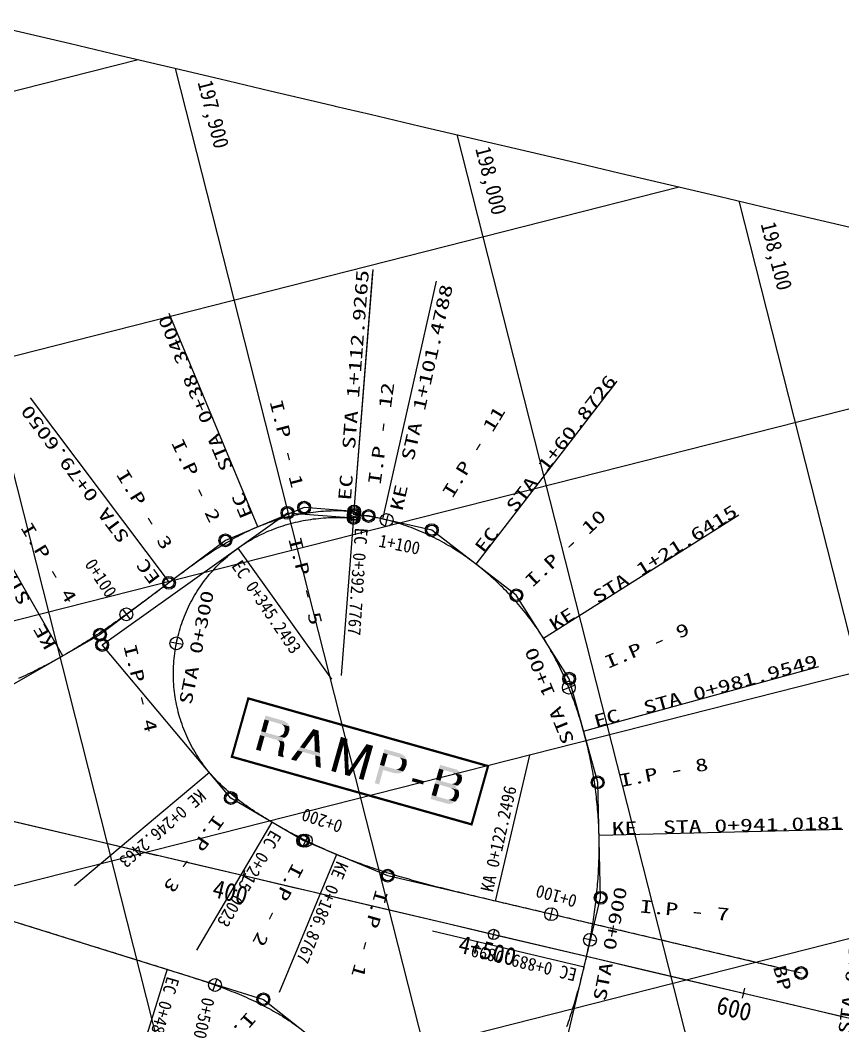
# Model space of a CAD drawing. Header units: feet. Extents: x 227184 to 231389, y 193870 to 196840.
# Drawn here: x 228374.5 to 228695, y 195589.9 to 195981.7 of the extents above; entities that cross this region are included whole.
import ezdxf
from ezdxf.enums import TextEntityAlignment as Align

# ---------------------------------------------------------------- set-up
doc = ezdxf.new("R2010")
doc.units = ezdxf.units.FT
doc.header["$LTSCALE"] = 10
doc.header["$MEASUREMENT"] = 0
for name, color, linetype in [('CA-ALGN-CNTL', 2, 'CONTINUOUS'), ('CA-ALGN-STSM', 2, 'CONTINUOUS'), ('CA-ALGN-SUBL', 1, 'CONTINUOUS'), ('CA-ALGN-SUBT', 2, 'CONTINUOUS'), ('CA-ALGN-TEXT', 3, 'CONTINUOUS'), ('CV-GRID-LINE', 1, 'CONTINUOUS'), ('CV-GRID-TEXT', 4, 'CONTINUOUS'), ('CZ-LIN1', 7, 'CONTINUOUS'), ('CZ-TEX1', 6, 'CONTINUOUS')]:
    doc.layers.add(name, color=color, linetype=linetype)
doc.styles.add('GHS', font='DotumChe.ttf')
doc.styles.add('HS', font='DotumChe.ttf')
doc.styles.add('RP2', font='DotumChe.ttf')

msp = doc.modelspace()

# ---------------------------------------------------------------- linework, layer by layer
at = {"layer": 'CA-ALGN-CNTL'}
for points in [[(228504.61, 195790.22), (228503.61, 195790.29), (228502.62, 195790.35), (228501.62, 195790.4), (228500.62, 195790.44), (228499.62, 195790.46), (228498.62, 195790.47), (228497.62, 195790.47), (228496.62, 195790.45), (228495.62, 195790.43), (228494.62, 195790.39), (228493.62, 195790.34), (228492.62, 195790.27), (228491.63, 195790.2), (228490.63, 195790.11), (228489.63, 195790.01), (228488.64, 195789.9), (228487.65, 195789.77), (228486.66, 195789.64), (228485.67, 195789.49), (228484.68, 195789.33), (228483.7, 195789.15), (228482.72, 195788.97), (228481.73, 195788.77), (228480.76, 195788.56), (228479.78, 195788.34), (228478.81, 195788.11), (228477.84, 195787.86), (228476.87, 195787.6), (228475.91, 195787.33), (228474.95, 195787.05), (228473.99, 195786.76), (228473.04, 195786.46), (228472.09, 195786.14), (228471.15, 195785.81), (228470.21, 195785.47), (228469.27, 195785.12), (228468.34, 195784.76), (228467.41, 195784.38), (228467.1, 195784.25), (228466.49, 195784), (228465.57, 195783.6), (228464.66, 195783.19), (228463.75, 195782.78), (228462.85, 195782.35), (228461.95, 195781.91), (228461.05, 195781.46), (228460.16, 195781.01), (228459.28, 195780.54), (228458.4, 195780.07), (228457.52, 195779.59), (228456.65, 195779.1), (228455.78, 195778.6), (228454.92, 195778.09), (228454.06, 195777.58), (228453.21, 195777.06), (228452.36, 195776.54), (228451.51, 195776), (228450.66, 195775.47), (228449.83, 195774.92), (228448.99, 195774.38), (228448.16, 195773.82), (228447.33, 195773.26), (228446.5, 195772.7), (228445.68, 195772.13), (228444.86, 195771.56), (228444.04, 195770.99), (228443.22, 195770.41), (228442.41, 195769.83), (228441.6, 195769.24), (228440.79, 195768.66), (228439.98, 195768.07), (228439.17, 195767.47), (228438.37, 195766.88), (228437.57, 195766.28), (228436.76, 195765.69), (228435.96, 195765.09), (228435.16, 195764.49), (228434.36, 195763.89), (228433.56, 195763.29), (228432.76, 195762.69), (228432.63, 195762.59), (228432.28, 195762.32), (228431.97, 195762.09), (228431.17, 195761.48), (228430.37, 195760.88), (228429.57, 195760.28), (228428.77, 195759.68), (228427.97, 195759.08), (228427.17, 195758.48), (228426.37, 195757.88), (228425.57, 195757.28), (228424.77, 195756.69), (228423.96, 195756.09), (228423.16, 195755.49), (228422.36, 195754.9), (228421.55, 195754.3), (228420.75, 195753.71), (228419.94, 195753.12), (228419.14, 195752.53), (228418.33, 195751.94), (228417.52, 195751.35), (228416.71, 195750.76), (228415.9, 195750.18), (228415.09, 195749.59), (228414.27, 195749.01), (228413.46, 195748.43), (228412.64, 195747.85), (228411.83, 195747.28), (228411.01, 195746.7), (228410.19, 195746.13), (228409.36, 195745.56), (228408.54, 195744.99), (228407.72, 195744.43), (228406.89, 195743.87), (228406.06, 195743.31), (228405.23, 195742.75), (228404.4, 195742.2), (228403.56, 195741.64), (228402.73, 195741.1), (228401.89, 195740.55), (228401.05, 195740.01), (228400.21, 195739.47), (228399.36, 195738.93), (228398.51, 195738.4), (228397.67, 195737.87), (228396.82, 195737.35), (228395.96, 195736.83), (228395.11, 195736.31), (228394.25, 195735.79), (228393.39, 195735.28), (228392.53, 195734.78), (228391.66, 195734.28), (228391.14, 195733.98), (228390.79, 195733.78), (228389.92, 195733.29), (228389.05, 195732.8), (228388.18, 195732.31), (228387.3, 195731.83), (228386.42, 195731.36), (228385.54, 195730.89), (228384.65, 195730.42), (228383.76, 195729.96), (228382.88, 195729.5), (228381.98, 195729.05), (228381.09, 195728.6), (228380.19, 195728.15), (228379.3, 195727.71), (228378.4, 195727.28), (228377.49, 195726.85), (228376.59, 195726.42), (228375.68, 195726), (228374.77, 195725.58), (228373.86, 195725.17)], [(228587.51, 195589.57), (228587.83, 195590.52), (228588.15, 195591.47), (228588.46, 195592.41), (228588.77, 195593.37), (228589.08, 195594.32), (228589.38, 195595.27), (228589.68, 195596.22), (228589.98, 195597.18), (228590.27, 195598.14), (228590.56, 195599.09), (228590.84, 195600.05), (228591.12, 195601.01), (228591.39, 195601.97), (228591.67, 195602.94), (228591.94, 195603.9), (228592.2, 195604.86), (228592.46, 195605.83), (228592.72, 195606.8), (228592.97, 195607.76), (228593.22, 195608.73), (228593.46, 195609.7), (228593.7, 195610.67), (228593.94, 195611.64), (228594.18, 195612.62), (228594.2, 195612.7), (228594.4, 195613.59), (228594.63, 195614.56), (228594.85, 195615.54), (228595.07, 195616.52), (228595.28, 195617.49), (228595.49, 195618.47), (228595.7, 195619.45), (228595.9, 195620.43), (228596.1, 195621.41), (228596.29, 195622.39), (228596.48, 195623.37), (228596.66, 195624.35), (228596.84, 195625.34), (228597.02, 195626.32), (228597.19, 195627.31), (228597.35, 195628.29), (228597.51, 195629.28), (228597.67, 195630.27), (228597.82, 195631.26), (228597.97, 195632.25), (228598.12, 195633.24), (228598.25, 195634.23), (228598.39, 195635.22), (228598.52, 195636.21), (228598.64, 195637.2), (228598.76, 195638.19), (228598.87, 195639.19), (228598.98, 195640.18), (228599.09, 195641.18), (228599.19, 195642.17), (228599.28, 195643.17), (228599.37, 195644.16), (228599.45, 195645.16), (228599.53, 195646.16), (228599.6, 195647.15), (228599.67, 195648.15), (228599.73, 195649.15), (228599.79, 195650.15), (228599.84, 195651.15), (228599.89, 195652.15), (228599.93, 195653.14), (228599.97, 195654.14), (228600, 195655.14), (228600.02, 195656.14), (228600.04, 195657.14), (228600.05, 195658.14), (228600.06, 195659.14), (228600.06, 195660.14), (228600.06, 195661.14), (228600.04, 195662.14), (228600.03, 195663.14), (228600.01, 195664.14), (228600.01, 195664.16), (228599.98, 195665.14), (228599.94, 195666.14), (228599.9, 195667.14), (228599.86, 195668.14), (228599.81, 195669.14), (228599.75, 195670.14), (228599.68, 195671.13), (228599.62, 195672.13), (228599.54, 195673.13), (228599.46, 195674.13), (228599.37, 195675.12), (228599.28, 195676.12), (228599.18, 195677.11), (228599.07, 195678.11), (228598.96, 195679.1), (228598.84, 195680.09), (228598.72, 195681.09), (228598.59, 195682.08), (228598.46, 195683.07), (228598.32, 195684.06), (228598.17, 195685.05), (228598.02, 195686.04), (228597.86, 195687.02), (228597.69, 195688.01), (228597.52, 195689), (228597.35, 195689.98), (228597.17, 195690.96), (228596.98, 195691.95), (228596.79, 195692.93), (228596.59, 195693.91), (228596.38, 195694.89), (228596.17, 195695.86), (228595.95, 195696.84), (228595.73, 195697.81), (228595.5, 195698.79), (228595.27, 195699.76), (228595.03, 195700.73), (228594.78, 195701.7), (228594.53, 195702.67), (228594.27, 195703.63), (228594.02, 195704.56), (228594.01, 195704.6), (228593.74, 195705.56), (228593.47, 195706.52), (228593.19, 195707.48), (228592.9, 195708.44), (228592.61, 195709.4), (228592.31, 195710.35), (228592, 195711.3), (228591.69, 195712.26), (228591.38, 195713.2), (228591.05, 195714.15), (228590.72, 195715.09), (228590.39, 195716.04), (228590.05, 195716.98), (228589.7, 195717.91), (228589.34, 195718.85), (228588.98, 195719.78), (228588.61, 195720.71), (228588.24, 195721.64), (228587.85, 195722.56), (228587.46, 195723.48), (228587.07, 195724.4), (228586.67, 195725.31), (228586.26, 195726.23), (228585.84, 195727.14), (228585.42, 195728.04), (228584.98, 195728.94), (228584.55, 195729.84), (228584.1, 195730.74), (228583.65, 195731.63), (228583.19, 195732.52), (228582.72, 195733.4), (228582.25, 195734.28), (228581.77, 195735.16), (228581.28, 195736.03), (228580.78, 195736.9), (228580.28, 195737.76), (228579.77, 195738.62), (228579.25, 195739.48), (228578.72, 195740.33), (228578.38, 195740.87), (228578.19, 195741.17), (228577.65, 195742.02), (228577.1, 195742.85), (228576.54, 195743.68), (228575.98, 195744.51), (228575.41, 195745.33), (228574.83, 195746.15), (228574.24, 195746.96), (228573.65, 195747.76), (228573.05, 195748.56), (228572.45, 195749.36), (228571.83, 195750.15), (228571.21, 195750.93), (228570.58, 195751.71), (228569.95, 195752.48), (228569.31, 195753.25), (228568.66, 195754.01), (228568, 195754.76), (228567.34, 195755.51), (228566.67, 195756.26), (228566, 195756.99), (228565.31, 195757.73), (228564.63, 195758.45), (228563.93, 195759.17), (228563.23, 195759.88), (228562.52, 195760.59), (228561.81, 195761.29), (228561.09, 195761.98), (228560.36, 195762.67), (228559.63, 195763.35), (228558.89, 195764.03), (228558.15, 195764.69), (228557.4, 195765.36), (228556.64, 195766.01), (228555.88, 195766.66), (228555.11, 195767.3), (228554.34, 195767.93), (228553.56, 195768.56), (228552.77, 195769.18), (228552.08, 195769.71), (228551.98, 195769.79), (228551.19, 195770.4), (228550.38, 195771), (228549.58, 195771.59), (228548.77, 195772.17), (228547.95, 195772.75), (228547.13, 195773.31), (228546.3, 195773.88), (228545.47, 195774.43), (228544.63, 195774.97), (228543.78, 195775.51), (228542.93, 195776.04), (228542.08, 195776.56), (228541.22, 195777.07), (228540.36, 195777.57), (228539.49, 195778.06), (228538.61, 195778.55), (228537.73, 195779.03), (228536.85, 195779.49), (228535.96, 195779.95), (228535.06, 195780.4), (228534.16, 195780.83), (228533.26, 195781.26), (228532.35, 195781.68), (228531.44, 195782.09), (228530.52, 195782.49), (228529.6, 195782.88), (228528.67, 195783.25), (228527.74, 195783.62), (228526.81, 195783.98), (228525.87, 195784.32), (228524.93, 195784.66), (228523.98, 195784.98), (228523.03, 195785.3), (228522.08, 195785.6), (228521.12, 195785.89), (228520.16, 195786.17), (228519.2, 195786.43), (228518.23, 195786.69), (228517.26, 195786.93), (228516.29, 195787.16), (228515.82, 195787.27), (228515.31, 195787.38), (228514.34, 195787.59), (228513.36, 195787.78), (228512.37, 195787.97), (228511.39, 195788.14), (228510.4, 195788.3), (228509.41, 195788.44), (228508.42, 195788.57), (228507.43, 195788.69), (228506.43, 195788.8), (228505.44, 195788.9), (228504.51, 195788.98), (228504.51, 195788.98)], [(228678.68, 195610.45), (228677.7, 195610.68), (228676.73, 195610.91), (228675.76, 195611.14), (228674.78, 195611.37), (228673.81, 195611.6), (228672.84, 195611.83), (228671.86, 195612.06), (228670.89, 195612.29), (228669.92, 195612.52), (228668.94, 195612.75), (228667.97, 195612.98), (228667, 195613.2), (228666.02, 195613.43), (228665.05, 195613.66), (228664.08, 195613.89), (228663.1, 195614.12), (228662.13, 195614.35), (228661.16, 195614.58), (228660.18, 195614.81), (228659.21, 195615.04), (228658.24, 195615.27), (228657.26, 195615.5), (228656.29, 195615.73), (228655.32, 195615.95), (228654.34, 195616.18), (228653.37, 195616.41), (228652.4, 195616.64), (228651.42, 195616.87), (228650.45, 195617.1), (228649.48, 195617.33), (228648.5, 195617.56), (228647.53, 195617.79), (228646.56, 195618.02), (228645.58, 195618.25), (228644.61, 195618.48), (228643.64, 195618.7), (228642.66, 195618.93), (228641.69, 195619.16), (228640.72, 195619.39), (228639.74, 195619.62), (228638.77, 195619.85), (228637.8, 195620.08), (228636.82, 195620.31), (228635.85, 195620.54), (228634.88, 195620.77), (228633.9, 195621), (228632.93, 195621.23), (228631.96, 195621.45), (228630.98, 195621.68), (228630.01, 195621.91), (228629.04, 195622.14), (228628.06, 195622.37), (228627.09, 195622.6), (228626.12, 195622.83), (228625.14, 195623.06), (228624.17, 195623.29), (228623.2, 195623.52), (228622.22, 195623.75), (228621.25, 195623.98), (228620.27, 195624.2), (228619.3, 195624.43), (228618.33, 195624.66), (228617.35, 195624.89), (228616.38, 195625.12), (228615.41, 195625.35), (228614.43, 195625.58), (228613.46, 195625.81), (228612.49, 195626.04), (228611.51, 195626.27), (228610.54, 195626.5), (228609.57, 195626.73), (228608.59, 195626.96), (228607.62, 195627.18), (228606.65, 195627.41), (228605.67, 195627.64), (228604.7, 195627.87), (228603.73, 195628.1), (228602.75, 195628.33), (228601.78, 195628.56), (228600.81, 195628.79), (228599.83, 195629.02), (228598.86, 195629.25), (228597.89, 195629.48), (228596.91, 195629.71), (228595.94, 195629.93), (228594.97, 195630.16), (228593.99, 195630.39), (228593.02, 195630.62), (228592.05, 195630.85), (228591.07, 195631.08), (228590.1, 195631.31), (228589.13, 195631.54), (228588.15, 195631.77), (228587.18, 195632), (228586.21, 195632.23), (228585.23, 195632.46), (228584.26, 195632.68), (228583.29, 195632.91), (228582.31, 195633.14), (228581.34, 195633.37), (228580.37, 195633.6), (228579.39, 195633.83), (228578.42, 195634.06), (228577.45, 195634.29), (228576.47, 195634.52), (228575.5, 195634.75), (228574.53, 195634.98), (228573.55, 195635.21), (228572.58, 195635.43), (228571.61, 195635.66), (228570.63, 195635.89), (228569.66, 195636.12), (228568.69, 195636.35), (228567.71, 195636.58), (228566.74, 195636.81), (228565.77, 195637.04), (228564.79, 195637.27), (228563.82, 195637.5), (228562.85, 195637.73), (228561.87, 195637.96), (228560.9, 195638.18), (228559.92, 195638.41), (228559.68, 195638.47), (228558.95, 195638.64), (228557.98, 195638.87), (228557, 195639.1), (228556.03, 195639.33), (228555.06, 195639.56), (228554.09, 195639.79), (228553.11, 195640.02), (228552.14, 195640.25), (228551.17, 195640.48), (228550.19, 195640.72), (228549.22, 195640.95), (228548.25, 195641.18), (228547.28, 195641.42), (228546.31, 195641.65), (228545.33, 195641.89), (228544.36, 195642.13), (228543.39, 195642.37), (228542.42, 195642.61), (228541.45, 195642.85), (228540.48, 195643.09), (228539.51, 195643.34), (228538.54, 195643.58), (228537.57, 195643.83), (228536.6, 195644.08), (228535.64, 195644.33), (228534.67, 195644.59), (228533.7, 195644.84), (228532.74, 195645.1), (228531.77, 195645.36), (228530.8, 195645.62), (228529.84, 195645.88), (228528.88, 195646.15), (228527.91, 195646.42), (228526.95, 195646.69), (228525.99, 195646.96), (228525.03, 195647.24), (228524.07, 195647.51), (228523.11, 195647.79), (228522.15, 195648.08), (228521.19, 195648.37), (228520.23, 195648.66), (228519.28, 195648.95), (228518.32, 195649.24), (228517.37, 195649.54), (228516.41, 195649.84), (228515.46, 195650.15), (228514.51, 195650.46), (228513.56, 195650.77), (228512.61, 195651.09), (228511.66, 195651.41), (228510.72, 195651.73), (228509.77, 195652.06), (228508.83, 195652.39), (228507.89, 195652.72), (228506.94, 195653.06), (228506.01, 195653.4), (228505.07, 195653.75), (228504.13, 195654.1), (228503.2, 195654.45), (228502.26, 195654.81), (228501.33, 195655.18), (228500.4, 195655.54), (228499.47, 195655.91), (228498.55, 195656.29), (228497.74, 195656.62), (228497.62, 195656.67), (228496.7, 195657.06), (228495.78, 195657.45), (228494.86, 195657.84), (228493.94, 195658.24), (228493.03, 195658.65), (228492.11, 195659.05), (228491.2, 195659.47), (228490.3, 195659.89), (228489.39, 195660.31), (228488.48, 195660.73), (228487.58, 195661.17), (228486.68, 195661.6), (228485.78, 195662.04), (228484.89, 195662.49), (228484, 195662.94), (228483.1, 195663.39), (228482.22, 195663.85), (228481.33, 195664.31), (228480.44, 195664.78), (228479.56, 195665.25), (228478.68, 195665.72), (228477.81, 195666.21), (228476.93, 195666.69), (228476.06, 195667.18), (228475.19, 195667.67), (228474.32, 195668.17), (228473.46, 195668.67), (228472.59, 195669.18), (228472.59, 195669.18), (228471.73, 195669.69), (228470.88, 195670.2), (228470.02, 195670.72), (228469.17, 195671.25), (228468.33, 195671.78), (228467.48, 195672.32), (228466.64, 195672.86), (228465.81, 195673.41), (228464.98, 195673.97), (228464.15, 195674.53), (228463.33, 195675.1), (228462.51, 195675.68), (228461.7, 195676.26), (228460.89, 195676.85), (228460.1, 195677.46), (228459.3, 195678.06), (228458.52, 195678.68), (228457.74, 195679.31), (228456.97, 195679.95), (228456.2, 195680.59), (228455.45, 195681.25), (228454.7, 195681.91), (228453.96, 195682.59), (228453.23, 195683.27), (228452.51, 195683.97), (228451.81, 195684.67), (228451.11, 195685.39), (228450.42, 195686.11), (228449.74, 195686.85), (228449.08, 195687.6), (228448.42, 195688.35), (228448.27, 195688.54), (228447.78, 195689.12), (228447.16, 195689.9), (228446.54, 195690.69), (228445.94, 195691.49), (228445.35, 195692.3), (228444.78, 195693.12), (228444.22, 195693.94), (228443.67, 195694.78), (228443.14, 195695.63), (228442.62, 195696.48), (228442.12, 195697.35), (228441.63, 195698.22), (228441.16, 195699.1), (228440.7, 195699.99), (228440.25, 195700.88), (228439.82, 195701.79), (228439.4, 195702.7), (228439.01, 195703.61), (228438.62, 195704.54), (228438.25, 195705.47), (228437.9, 195706.4), (228437.56, 195707.34), (228437.24, 195708.29), (228436.93, 195709.24), (228436.64, 195710.2), (228436.37, 195711.16), (228436.11, 195712.12), (228435.87, 195713.1), (228435.64, 195714.07), (228435.43, 195715.05), (228435.24, 195716.03), (228435.06, 195717.01), (228434.9, 195718), (228434.76, 195718.99), (228434.63, 195719.98), (228434.52, 195720.97), (228434.42, 195721.97), (228434.34, 195722.97), (228434.28, 195723.97), (228434.24, 195724.96), (228434.21, 195725.96), (228434.2, 195726.96), (228434.2, 195727.96), (228434.23, 195728.96), (228434.26, 195729.96), (228434.32, 195730.96), (228434.39, 195731.96), (228434.48, 195732.95), (228434.59, 195733.95), (228434.71, 195734.94), (228434.85, 195735.93), (228435, 195736.92), (228435.17, 195737.9), (228435.36, 195738.89), (228435.56, 195739.87), (228435.78, 195740.84), (228436.02, 195741.81), (228436.27, 195742.78), (228436.54, 195743.74), (228436.83, 195744.7), (228437.13, 195745.66), (228437.44, 195746.61), (228437.77, 195747.55), (228438.12, 195748.49), (228438.49, 195749.42), (228438.86, 195750.34), (228439.26, 195751.26), (228439.67, 195752.17), (228440.09, 195753.08), (228440.53, 195753.98), (228440.99, 195754.87), (228441.46, 195755.75), (228441.94, 195756.63), (228442.44, 195757.49), (228442.95, 195758.35), (228443.48, 195759.2), (228444.02, 195760.04), (228444.58, 195760.87), (228445.15, 195761.7), (228445.73, 195762.51), (228446.32, 195763.31), (228446.93, 195764.1), (228447.56, 195764.89), (228448.19, 195765.66), (228448.84, 195766.42), (228449.5, 195767.17), (228450.17, 195767.91), (228450.86, 195768.64), (228451.56, 195769.35), (228452.27, 195770.06), (228452.99, 195770.75), (228453.72, 195771.43), (228454.46, 195772.1), (228455.22, 195772.76), (228455.98, 195773.4), (228456.76, 195774.03), (228457.55, 195774.65), (228458.34, 195775.25), (228459.15, 195775.84), (228459.35, 195775.99), (228459.97, 195776.42), (228460.79, 195776.98), (228461.63, 195777.53), (228462.47, 195778.07), (228463.33, 195778.59), (228464.19, 195779.1), (228465.06, 195779.6), (228465.93, 195780.08), (228466.82, 195780.54), (228467.71, 195780.99), (228468.61, 195781.43), (228469.51, 195781.86), (228470.43, 195782.27), (228471.35, 195782.66), (228472.27, 195783.04), (228473.2, 195783.41), (228474.14, 195783.76), (228475.08, 195784.1), (228476.02, 195784.42), (228476.98, 195784.73), (228477.93, 195785.02), (228478.89, 195785.3), (228479.85, 195785.57), (228480.82, 195785.82), (228481.79, 195786.06), (228482.77, 195786.28), (228483.75, 195786.49), (228484.73, 195786.69), (228485.71, 195786.87), (228486.7, 195787.04), (228487.68, 195787.19), (228488.67, 195787.33), (228489.67, 195787.45), (228490.66, 195787.57), (228491.66, 195787.66), (228492.65, 195787.75), (228493.65, 195787.82), (228494.65, 195787.87), (228495.65, 195787.92), (228496.65, 195787.95), (228497.65, 195787.96), (228498.65, 195787.97), (228499.65, 195787.96), (228500.65, 195787.93), (228501.65, 195787.9), (228502.64, 195787.85), (228503.64, 195787.79), (228504.42, 195787.73), (228504.42, 195787.73)], [(228364.26, 195671.33), (228383.73, 195666.75), (228403.2, 195662.16), (228422.66, 195657.58), (228427.53, 195656.43), (228428.5, 195656.21), (228442.13, 195653), (228461.6, 195648.41), (228481.07, 195643.83), (228485.93, 195642.68), (228500.54, 195639.25), (228520, 195634.66), (228539.47, 195630.08), (228558.94, 195625.5), (228578.41, 195620.91), (228597.87, 195616.33), (228617.34, 195611.75), (228636.81, 195607.16), (228656.28, 195602.58), (228675.74, 195598), (228695.21, 195593.41)], [(228374.16, 195629.89), (228375.12, 195629.59), (228376.07, 195629.29), (228377.03, 195628.99), (228377.98, 195628.7), (228378.94, 195628.4), (228379.89, 195628.1), (228380.85, 195627.8), (228381.8, 195627.5), (228382.75, 195627.21), (228383.71, 195626.91), (228384.66, 195626.61), (228385.62, 195626.31), (228386.57, 195626.01), (228387.53, 195625.71), (228388.48, 195625.42), (228389.44, 195625.12), (228390.39, 195624.82), (228391.35, 195624.52), (228392.3, 195624.22), (228393.25, 195623.93), (228394.21, 195623.63), (228395.16, 195623.33), (228396.12, 195623.03), (228397.07, 195622.73), (228398.03, 195622.44), (228398.98, 195622.14), (228399.94, 195621.84), (228400.89, 195621.54), (228401.84, 195621.24), (228402.8, 195620.95), (228403.75, 195620.65), (228404.71, 195620.35), (228405.66, 195620.05), (228406.62, 195619.75), (228407.57, 195619.46), (228408.53, 195619.16), (228409.48, 195618.86), (228410.44, 195618.56), (228411.39, 195618.26), (228412.34, 195617.96), (228413.3, 195617.67), (228414.25, 195617.37), (228415.21, 195617.07), (228416.16, 195616.77), (228417.12, 195616.47), (228418.07, 195616.18), (228419.03, 195615.88), (228419.98, 195615.58), (228420.94, 195615.28), (228421.89, 195614.98), (228422.84, 195614.69), (228423.8, 195614.39), (228424.75, 195614.09), (228425.71, 195613.79), (228426.66, 195613.49), (228427.62, 195613.2), (228428.57, 195612.9), (228429.53, 195612.6), (228430.48, 195612.3), (228431.44, 195612), (228431.76, 195611.9), (228432.39, 195611.7), (228433.34, 195611.41), (228434.3, 195611.11), (228435.25, 195610.81), (228436.21, 195610.51), (228437.16, 195610.21), (228438.11, 195609.91), (228439.07, 195609.6), (228440.02, 195609.3), (228440.97, 195608.99), (228441.92, 195608.68), (228442.87, 195608.37), (228443.82, 195608.06), (228444.77, 195607.74), (228445.72, 195607.42), (228446.67, 195607.1), (228447.61, 195606.78), (228448.56, 195606.45), (228449.5, 195606.12), (228450.44, 195605.78), (228451.38, 195605.44), (228452.32, 195605.1), (228453.26, 195604.75), (228454.2, 195604.4), (228455.13, 195604.04), (228456.06, 195603.68), (228456.99, 195603.31), (228457.92, 195602.94), (228458.85, 195602.56), (228459.77, 195602.18), (228460.69, 195601.79), (228461.61, 195601.4), (228462.53, 195600.99), (228463.44, 195600.59), (228464.35, 195600.17), (228465.26, 195599.75), (228466.16, 195599.32), (228467.06, 195598.89), (228467.96, 195598.45), (228468.85, 195598), (228469.74, 195597.54), (228470.62, 195597.07), (228471.5, 195596.6), (228472.38, 195596.12), (228473.25, 195595.63), (228474.12, 195595.13), (228474.98, 195594.63), (228475.84, 195594.11), (228476.69, 195593.59), (228477.54, 195593.06), (228478.38, 195592.52), (228479.22, 195591.97), (228480.05, 195591.41), (228480.87, 195590.84), (228481.68, 195590.26), (228482.49, 195589.67)]]:
    msp.add_lwpolyline(points, dxfattribs=at)
at = {"layer": 'CA-ALGN-STSM', "linetype": 'Continuous'}
for p, q in [((228517.86, 195789.36), (228516.67, 195784.5)), ((228517.86, 195789.36), (228516.67, 195784.5)), ((228414.44, 195752.2), (228417.36, 195748.15)), ((228414.44, 195752.2), (228417.36, 195748.15)), ((228437.81, 195738.4), (228432.91, 195739.38)), ((228437.81, 195738.4), (228432.91, 195739.38)), ((228590.55, 195722.58), (228585.92, 195720.69)), ((228590.55, 195722.58), (228585.92, 195720.69)), ((228486.89, 195664.28), (228484.68, 195659.8)), ((228486.89, 195664.28), (228484.68, 195659.8)), ((228461.14, 195646.47), (228462.06, 195650.36)), ((228581.91, 195635.81), (228580.77, 195630.94)), ((228581.91, 195635.81), (228580.77, 195630.94)), ((228558.48, 195623.55), (228559.4, 195627.44)), ((228558.48, 195623.55), (228559.4, 195627.44)), ((228598.93, 195622.91), (228594.02, 195623.84)), ((228598.93, 195622.91), (228594.02, 195623.84)), ((228449.6, 195603.43), (228451.29, 195608.14)), ((228449.6, 195603.43), (228451.29, 195608.14)), ((228655.82, 195600.63), (228656.74, 195604.53))]:
    msp.add_line(p, q, dxfattribs=at)
at = {"layer": 'CA-ALGN-STSM'}
msp.add_lwpolyline([(228510.23, 195788.53), (228504.51, 195788.98)], dxfattribs=at)
at = {"layer": 'CA-ALGN-STSM', "linetype": 'Continuous'}
for centre, radius in [((228478.64, 195789.75), 2.5), ((228485.14, 195791.75), 2.5), ((228485.14, 195791.75), 2), ((228504.61, 195790.22), 2.5), ((228504.61, 195790.22), 2), ((228478.64, 195789.75), 2), ((228504.42, 195787.73), 2.5), ((228504.51, 195788.98), 2.5), ((228504.42, 195787.73), 2), ((228504.51, 195788.98), 2), ((228510.23, 195788.53), 2.5), ((228510.23, 195788.53), 2), ((228517.26, 195786.93), 2.5), ((228534.84, 195782.99), 2.5), ((228534.84, 195782.99), 2), ((228454.46, 195779), 2.5), ((228454.46, 195779), 2), ((228432.46, 195762.45), 2.5), ((228432.46, 195762.45), 2), ((228567.78, 195757.62), 2.5), ((228567.78, 195757.62), 2), ((228415.9, 195750.18), 2.5), ((228405.62, 195742.27), 2.5), ((228405.62, 195742.27), 2), ((228435.36, 195738.89), 2.5), ((228406.48, 195738.27), 2.5), ((228406.48, 195738.27), 2), ((228588.36, 195725.1), 2.5), ((228588.36, 195725.1), 2), ((228588.24, 195721.64), 2.5), ((228599.49, 195684.72), 2.5), ((228599.49, 195684.72), 2), ((228456.6, 195678.62), 2.5), ((228456.6, 195678.62), 2), ((228484.72, 195662.02), 2.5), ((228484.72, 195662.02), 2), ((228485.78, 195662.04), 2.5), ((228517.69, 195648.36), 2.5), ((228517.69, 195648.36), 2), ((228600.62, 195639.76), 2.5), ((228600.62, 195639.76), 2), ((228581.34, 195633.37), 2.5), ((228558.94, 195625.5), 2), ((228596.48, 195623.37), 2.5), ((228678.68, 195610.45), 2.5), ((228678.68, 195610.45), 2), ((228450.44, 195605.78), 2.5), ((228469.25, 195600.2), 2.5), ((228469.25, 195600.2), 2)]:
    msp.add_circle(centre, radius, dxfattribs=at)
at = {"layer": 'CA-ALGN-SUBL', "linetype": 'Continuous'}
for p, q in [((228504.52, 195788.98), (228512, 195884.57)), ((228504.52, 195788.98), (228511.94, 195883.69)), ((228515.82, 195787.27), (228536.67, 195879.95)), ((228467.1, 195784.25), (228432.57, 195867.37)), ((228552.08, 195769.72), (228607, 195841.02)), ((228432.63, 195762.59), (228378.53, 195834.51)), ((228391.14, 195733.98), (228343.94, 195816.42)), ((228578.38, 195740.87), (228654.43, 195789)), ((228504.39, 195787.73), (228499.58, 195726.4)), ((228459.35, 195775.99), (228495.75, 195724.97)), ((228594, 195704.64), (228685.58, 195729.88)), ((228559.68, 195638.47), (228573.07, 195695.34)), ((228448.27, 195688.54), (228395.74, 195644.4)), ((228472.59, 195669.18), (228443.2, 195619.41)), ((228600.01, 195664.16), (228694.98, 195666.56)), ((228497.74, 195656.62), (228475.45, 195602.85)), ((228594.2, 195612.7), (228535.18, 195626.72)), ((228431.76, 195611.9), (228414.06, 195555.23))]:
    msp.add_line(p, q, dxfattribs=at)
at = {"layer": 'CA-ALGN-SUBL'}
for points in [[(228485.14, 195791.75), (228454.46, 195779), (228432.46, 195762.45), (228405.62, 195742.27), (228334.95, 195701.81), (228270.32, 195708.7)], [(228376, 195360.36), (228526.49, 195489.9), (228581.09, 195557.54), (228600.62, 195639.76), (228599.49, 195684.72), (228588.36, 195725.1), (228567.78, 195757.62), (228534.84, 195782.99), (228510.23, 195788.53)], [(228517.69, 195648.36), (228484.72, 195662.02), (228456.6, 195678.62), (228406.48, 195738.27), (228478.64, 195789.75)], [(228478.64, 195789.75), (228504.42, 195787.73)], [(228504.61, 195790.22), (228485.14, 195791.75)], [(228266.92, 195694.25), (229407.35, 195425.74), (230025.71, 195694.25)], [(228260.15, 195665.49), (228469.25, 195600.2), (228539.4, 195544.81), (228495.21, 195469.38)], [(228678.68, 195610.45), (228517.69, 195648.36)]]:
    msp.add_lwpolyline(points, dxfattribs=at)
at = {"layer": 'CV-GRID-LINE'}
for p, q in [((228325.29, 195942.16), (228420.42, 195966.31)), ((228330.94, 195966.15), (228491.64, 195333.14)), ((228434.94, 195962.89), (228601.37, 195307.3)), ((228544.67, 195937.06), (228711.08, 195281.57)), ((228221.95, 195503.24), (229921.32, 195934.66)), ((228299.46, 195832.43), (228631.27, 195916.67)), ((228654.4, 195911.22), (228819.82, 195259.65)), ((228273.62, 195722.7), (228842.25, 195867.06)), ((228247.79, 195612.97), (229098.61, 195828.97))]:
    msp.add_line(p, q, dxfattribs=at)
at = {"layer": 'CZ-LIN1'}
msp.add_lwpolyline([(228355.14, 195981.68), (228374.61, 195977.1), (228394.08, 195972.51), (228413.55, 195967.93), (228433.01, 195963.35), (228452.48, 195958.76), (228471.95, 195954.18), (228491.42, 195949.6), (228496.28, 195948.45), (228497.26, 195948.22), (228510.88, 195945.01), (228530.35, 195940.43), (228549.82, 195935.85), (228554.69, 195934.7), (228569.29, 195931.26), (228588.76, 195926.68), (228608.22, 195922.1), (228627.69, 195917.51), (228647.16, 195912.93), (228666.63, 195908.34), (228686.09, 195903.76), (228705.56, 195899.18)], dxfattribs=at)
at = {"layer": 'CZ-LIN1', "const_width": 0.88}
msp.add_lwpolyline([(228463.39, 195717.43), (228556.77, 195691.08), (228550.36, 195668.36), (228456.98, 195694.7)], close=True, dxfattribs=at)
at = {"layer": 'CZ-TEX1'}
for points in [[(228469.96, 195710.14), (228469.79, 195709.54), (228478.83, 195707.63), (228479.27, 195706.86)], [(228470.11, 195710.68), (228469.96, 195710.14), (228477.42, 195708.62), (228478.83, 195707.63)], [(228470.13, 195710.74), (228470.11, 195710.68), (228470.13, 195710.74), (228477.42, 195708.62)], [(228468.8, 195706.03), (228468.68, 195705.61), (228470.55, 195705.54), (228470.43, 195705.12)], [(228468.87, 195706.27), (228468.8, 195706.03), (228470.62, 195705.78), (228470.55, 195705.54)], [(228469.19, 195707.42), (228468.87, 195706.27), (228470.94, 195706.93), (228470.62, 195705.78)], [(228469.41, 195708.21), (228469.19, 195707.42), (228471.16, 195707.71), (228470.94, 195706.93)], [(228469.46, 195708.39), (228469.41, 195708.21), (228471.21, 195707.89), (228471.16, 195707.71)], [(228469.62, 195708.93), (228469.46, 195708.39), (228471.37, 195708.44), (228471.21, 195707.89)], [(228469.7, 195709.23), (228469.62, 195708.93), (228471.45, 195708.74), (228471.37, 195708.44)], [(228469.79, 195709.54), (228469.7, 195709.23), (228479.27, 195706.86), (228479.31, 195706.52)], [(228476.4, 195707.34), (228477.16, 195706.8), (228479.31, 195706.52), (228479.34, 195706.19)], [(228477.16, 195706.8), (228477.55, 195706.1), (228479.34, 195706.19), (228479.41, 195705.58)], [(228477.55, 195706.1), (228477.56, 195705.91), (228479.41, 195705.58), (228479.44, 195705.38)], [(228477.56, 195705.91), (228477.58, 195705.05), (228479.44, 195705.38), (228479.21, 195704.59)], [(228467.76, 195702.35), (228467.61, 195701.81), (228469.51, 195701.86), (228469.36, 195701.31)], [(228467.78, 195702.41), (228467.76, 195702.35), (228469.53, 195701.92), (228469.51, 195701.86)], [(228467.93, 195702.95), (228467.78, 195702.41), (228469.68, 195702.46), (228469.53, 195701.92)], [(228467.98, 195703.13), (228467.93, 195702.95), (228469.73, 195702.64), (228469.68, 195702.46)], [(228468.05, 195703.38), (228467.98, 195703.13), (228477.17, 195700.8), (228477.23, 195700.53)], [(228468.2, 195703.92), (228468.05, 195703.38), (228476.66, 195701.53), (228477.17, 195700.8)], [(228468.25, 195704.1), (228468.2, 195703.92), (228476.71, 195701.72), (228476.66, 195701.53)], [(228468.41, 195704.64), (228468.25, 195704.1), (228477.51, 195702.07), (228476.71, 195701.72)], [(228468.42, 195704.7), (228468.41, 195704.64), (228470.17, 195704.21), (228470.16, 195704.15)], [(228468.46, 195704.83), (228468.42, 195704.7), (228470.21, 195704.33), (228470.17, 195704.21)], [(228468.61, 195705.37), (228468.46, 195704.83), (228470.36, 195704.87), (228470.21, 195704.33)], [(228468.68, 195705.61), (228468.61, 195705.37), (228470.43, 195705.12), (228470.36, 195704.87)], [(228475.23, 195702.78), (228474.99, 195702.79), (228477.6, 195702.11), (228477.51, 195702.07)], [(228475.7, 195702.78), (228475.23, 195702.78), (228477.72, 195702.21), (228477.6, 195702.11)], [(228476.44, 195703.16), (228475.7, 195702.78), (228478.27, 195702.64), (228477.72, 195702.21)], [(228476.77, 195703.33), (228476.44, 195703.16), (228478.44, 195702.86), (228478.27, 195702.64)], [(228477.07, 195703.7), (228476.77, 195703.33), (228478.73, 195703.23), (228478.44, 195702.86)], [(228477.16, 195703.93), (228477.07, 195703.7), (228478.89, 195703.45), (228478.73, 195703.23)], [(228477.58, 195705.05), (228477.16, 195703.93), (228479.21, 195704.59), (228478.89, 195703.45)], [(228487.06, 195703.29), (228485.35, 195700.91), (228488.81, 195702.8), (228487.09, 195700.42)], [(228487.18, 195703.45), (228487.06, 195703.29), (228488.92, 195702.96), (228489.11, 195702.71)], [(228488.63, 195705.46), (228487.18, 195703.45), (228490.76, 195704.86), (228490.9, 195702.4)], [(228488.67, 195705.51), (228490.76, 195704.86), (228488.67, 195705.51), (228488.63, 195705.46)], [(228488.92, 195702.96), (228488.81, 195702.8), (228490.9, 195702.4), (228490.92, 195702.21)], [(228489.11, 195702.71), (228489.19, 195699.82), (228490.92, 195702.21), (228491.08, 195699.29)], [(228499.46, 195702.4), (228499.25, 195701.68), (228501.93, 195701.7), (228501.97, 195700.91)], [(228499.48, 195702.46), (228499.46, 195702.4), (228499.48, 195702.46), (228501.93, 195701.7)], [(228466.55, 195698.06), (228466.52, 195697.94), (228468.3, 195697.57), (228468.27, 195697.45)], [(228466.8, 195698.97), (228466.55, 195698.06), (228468.56, 195698.47), (228468.3, 195697.57)], [(228466.84, 195699.09), (228466.8, 195698.97), (228468.59, 195698.59), (228468.56, 195698.47)], [(228467.33, 195700.84), (228466.84, 195699.09), (228469.08, 195700.35), (228468.59, 195698.59)], [(228467.61, 195701.81), (228467.33, 195700.84), (228469.36, 195701.31), (228469.08, 195700.35)], [(228474.8, 195701.21), (228475.3, 195700.87), (228477.23, 195700.53), (228477.27, 195700.32)], [(228475.53, 195698.53), (228475.11, 195696.75), (228477.3, 195698.03), (228476.92, 195696.25)], [(228475.3, 195700.87), (228475.69, 195700.18), (228477.27, 195700.32), (228477.41, 195699.69)], [(228475.76, 195699.51), (228475.53, 195698.53), (228477.38, 195699.05), (228477.3, 195698.03)], [(228475.69, 195700.18), (228475.69, 195700.11), (228477.41, 195699.69), (228477.42, 195699.62)], [(228475.69, 195700.11), (228475.76, 195699.51), (228477.42, 195699.62), (228477.38, 195699.05)], [(228483.52, 195698.43), (228482.6, 195697.18), (228491.26, 195696.24), (228491.36, 195694.71)], [(228484.31, 195699.5), (228483.52, 195698.43), (228486.07, 195699.01), (228485.29, 195697.93)], [(228485.35, 195700.91), (228484.31, 195699.5), (228487.09, 195700.42), (228486.07, 195699.01)], [(228489.19, 195699.82), (228489.24, 195698.11), (228491.08, 195699.29), (228491.18, 195697.57)], [(228489.24, 195698.11), (228489.27, 195696.8), (228491.18, 195697.57), (228491.26, 195696.24)], [(228498.66, 195699.56), (228497.89, 195696.85), (228500.41, 195699.07), (228499.64, 195696.35)], [(228498.67, 195699.62), (228498.66, 195699.56), (228500.43, 195699.13), (228500.41, 195699.07)], [(228498.69, 195699.69), (228498.67, 195699.62), (228502.08, 195698.73), (228502.09, 195698.66)], [(228499.25, 195701.68), (228498.69, 195699.69), (228501.97, 195700.91), (228502.08, 195698.73)], [(228500.55, 195699.1), (228500.55, 195699.03), (228502.09, 195698.66), (228502.09, 195698.6)], [(228500.55, 195699.03), (228500.7, 195696.05), (228502.09, 195698.6), (228502.24, 195695.62)], [(228508.98, 195698.94), (228507.75, 195697.13), (228511.75, 195698.15), (228511.19, 195696.16)], [(228509.46, 195699.58), (228508.98, 195698.94), (228511.96, 195698.88), (228511.75, 195698.15)], [(228509.5, 195699.64), (228509.46, 195699.58), (228511.98, 195698.94), (228511.96, 195698.88)], [(228466.4, 195697.52), (228466.38, 195697.46), (228468.15, 195697.02), (228468.13, 195696.96)], [(228466.52, 195697.94), (228466.4, 195697.52), (228468.27, 195697.45), (228468.15, 195697.02)], [(228475.01, 195695.54), (228474.97, 195695.1), (228477.14, 195694.94), (228477.02, 195694.52)], [(228474.97, 195695.1), (228477.01, 195694.46), (228477.02, 195694.52), (228477.01, 195694.46)], [(228475.02, 195695.67), (228475.01, 195695.54), (228477, 195695.11), (228477.14, 195694.94)], [(228475.1, 195696.63), (228475.02, 195695.67), (228476.89, 195696.12), (228477, 195695.11)], [(228475.11, 195696.75), (228475.1, 195696.63), (228476.92, 195696.25), (228476.89, 195696.12)], [(228481.97, 195696.32), (228480.17, 195693.89), (228483.92, 195695.77), (228482.19, 195693.32)], [(228482.6, 195697.18), (228481.97, 195696.32), (228484.53, 195696.64), (228483.92, 195695.77)], [(228489.48, 195695.24), (228489.54, 195694.18), (228491.36, 195694.71), (228491.42, 195693.65)], [(228489.54, 195694.18), (228489.69, 195691.21), (228491.42, 195693.65), (228491.6, 195690.67)], [(228497.19, 195694.37), (228496.37, 195691.47), (228498.94, 195693.88), (228498.13, 195690.98)], [(228497.21, 195694.43), (228497.19, 195694.37), (228498.96, 195693.94), (228498.94, 195693.88)], [(228497.46, 195695.34), (228497.21, 195694.43), (228499.22, 195694.84), (228498.96, 195693.94)], [(228497.6, 195695.82), (228497.46, 195695.34), (228499.35, 195695.33), (228499.22, 195694.84)], [(228497.82, 195696.61), (228497.6, 195695.82), (228499.57, 195696.11), (228499.35, 195695.33)], [(228497.89, 195696.85), (228497.82, 195696.61), (228499.64, 195696.35), (228499.57, 195696.11)], [(228500.7, 195696.05), (228500.71, 195695.79), (228502.24, 195695.62), (228502.25, 195695.36)], [(228500.71, 195695.79), (228500.76, 195694.93), (228502.25, 195695.36), (228502.29, 195694.5)], [(228500.76, 195694.93), (228500.78, 195694.4), (228502.29, 195694.5), (228502.31, 195693.97)], [(228500.78, 195694.4), (228500.83, 195693.41), (228502.31, 195693.97), (228502.35, 195692.98)], [(228505.85, 195694.34), (228505.37, 195693.63), (228507.39, 195693.91), (228506.91, 195693.2)], [(228506, 195694.56), (228505.85, 195694.34), (228507.54, 195694.12), (228507.39, 195693.91)], [(228507.68, 195697.02), (228506, 195694.56), (228509.23, 195696.58), (228507.54, 195694.12)], [(228507.71, 195697.08), (228507.68, 195697.02), (228509.33, 195696.62), (228509.23, 195696.58)], [(228507.75, 195697.13), (228507.71, 195697.08), (228509.44, 195696.65), (228509.42, 195696.59)], [(228509.41, 195696.53), (228508.64, 195693.81), (228511.16, 195696.04), (228510.39, 195693.32)], [(228509.44, 195696.65), (228509.33, 195696.62), (228511.19, 195696.16), (228511.17, 195696.1)], [(228509.42, 195696.59), (228509.41, 195696.53), (228511.17, 195696.1), (228511.16, 195696.04)], [(228515.41, 195694.25), (228515.17, 195693.41), (228517.1, 195693.77), (228516.87, 195692.93)], [(228515.53, 195694.67), (228515.41, 195694.25), (228517.22, 195694.2), (228517.1, 195693.77)], [(228515.74, 195695.4), (228515.53, 195694.67), (228517.43, 195694.92), (228517.22, 195694.2)], [(228515.82, 195695.7), (228515.74, 195695.4), (228517.51, 195695.22), (228517.43, 195694.92)], [(228515.91, 195696), (228515.82, 195695.7), (228517.6, 195695.52), (228517.51, 195695.22)], [(228515.96, 195696.18), (228515.91, 195696), (228517.65, 195695.71), (228517.6, 195695.52)], [(228516.03, 195696.42), (228515.96, 195696.18), (228524.84, 195693.94), (228524.92, 195693.66)], [(228516.21, 195697.09), (228516.03, 195696.42), (228524.37, 195694.79), (228524.84, 195693.94)], [(228516.3, 195697.39), (228516.21, 195697.09), (228523.91, 195695.24), (228524.37, 195694.79)], [(228516.38, 195697.69), (228516.3, 195697.39), (228522.72, 195695.9), (228523.91, 195695.24)], [(228522.24, 195694.41), (228522.73, 195694.08), (228524.92, 195693.66), (228524.97, 195693.45)], [(228522.73, 195694.08), (228522.98, 195693.68), (228524.97, 195693.45), (228525.06, 195693.09)], [(228480.1, 195693.65), (228480.09, 195693.59), (228482.04, 195693.11), (228480.09, 195693.59)], [(228480.17, 195693.89), (228480.1, 195693.65), (228482.19, 195693.32), (228482.04, 195693.11)], [(228489.69, 195691.21), (228489.71, 195690.94), (228491.6, 195690.67), (228491.62, 195690.4)], [(228489.71, 195690.94), (228491.62, 195690.34), (228491.62, 195690.4), (228491.62, 195690.34)], [(228496.26, 195691.05), (228495.73, 195689.18), (228498.01, 195690.56), (228497.48, 195688.68)], [(228496.34, 195691.35), (228496.26, 195691.05), (228498.09, 195690.86), (228498.01, 195690.56)], [(228496.37, 195691.47), (228496.34, 195691.35), (228498.13, 195690.98), (228498.09, 195690.86)], [(228500.83, 195693.41), (228500.84, 195693.34), (228502.35, 195692.98), (228502.36, 195692.91)], [(228500.84, 195693.34), (228500.98, 195690.17), (228502.36, 195692.91), (228502.49, 195689.75)], [(228500.98, 195690.17), (228500.99, 195690.04), (228502.49, 195689.75), (228502.5, 195689.61)], [(228504.49, 195692.31), (228502.72, 195689.68), (228506.01, 195691.88), (228504.25, 195689.25)], [(228504.52, 195692.37), (228504.49, 195692.31), (228506.05, 195691.94), (228506.01, 195691.88)], [(228505.08, 195693.19), (228504.52, 195692.37), (228506.61, 195692.76), (228506.05, 195691.94)], [(228505.37, 195693.63), (228505.08, 195693.19), (228506.91, 195693.2), (228506.61, 195692.76)], [(228507.94, 195691.34), (228507.12, 195688.44), (228509.69, 195690.84), (228508.87, 195687.95)], [(228507.96, 195691.4), (228507.94, 195691.34), (228509.71, 195690.9), (228509.69, 195690.84)], [(228508.21, 195692.3), (228507.96, 195691.4), (228509.97, 195691.81), (228509.71, 195690.9)], [(228508.35, 195692.79), (228508.21, 195692.3), (228510.1, 195692.29), (228509.97, 195691.81)], [(228508.57, 195693.57), (228508.35, 195692.79), (228510.32, 195693.08), (228510.1, 195692.29)], [(228508.64, 195693.81), (228508.57, 195693.57), (228510.39, 195693.32), (228510.32, 195693.08)], [(228514.32, 195690.39), (228514.22, 195690.02), (228521.99, 195688.22), (228520.5, 195688.25)], [(228514.42, 195690.75), (228514.32, 195690.39), (228522.7, 195688.41), (228521.99, 195688.22)], [(228514.51, 195691.05), (228514.42, 195690.75), (228523.04, 195688.64), (228522.7, 195688.41)], [(228514.65, 195691.53), (228514.51, 195691.05), (228523.6, 195689.01), (228523.04, 195688.64)], [(228514.68, 195691.65), (228514.65, 195691.53), (228516.37, 195691.18), (228516.34, 195691.06)], [(228514.71, 195691.77), (228514.68, 195691.65), (228516.41, 195691.3), (228516.37, 195691.18)], [(228514.9, 195692.44), (228514.71, 195691.77), (228516.59, 195691.96), (228516.41, 195691.3)], [(228514.92, 195692.5), (228514.9, 195692.44), (228516.61, 195692.02), (228516.59, 195691.96)], [(228515.14, 195693.28), (228514.92, 195692.5), (228516.83, 195692.81), (228516.61, 195692.02)], [(228515.17, 195693.41), (228515.14, 195693.28), (228516.87, 195692.93), (228516.83, 195692.81)], [(228522.45, 195690.31), (228521.6, 195689.83), (228524.3, 195689.79), (228523.82, 195689.2)], [(228522.49, 195690.36), (228522.45, 195690.31), (228524.34, 195689.84), (228524.3, 195689.79)], [(228522.99, 195691.07), (228522.49, 195690.36), (228524.67, 195690.6), (228524.34, 195689.84)], [(228522.98, 195693.68), (228523.22, 195693.29), (228525.06, 195693.09), (228525.05, 195692.77)], [(228523.02, 195691.19), (228522.99, 195691.07), (228524.72, 195690.71), (228524.67, 195690.6)], [(228523.22, 195692.05), (228523.02, 195691.19), (228525.01, 195691.54), (228524.72, 195690.71)], [(228523.22, 195693.29), (228523.32, 195692.48), (228525.05, 195692.77), (228525.03, 195691.99)], [(228523.32, 195692.48), (228523.22, 195692.05), (228525.03, 195691.99), (228525.01, 195691.54)], [(228537.94, 195690.9), (228537.7, 195690.05), (228545.85, 195688.66), (228546.45, 195687.58)], [(228538.11, 195691.5), (228537.94, 195690.9), (228544.75, 195689.63), (228545.85, 195688.66)], [(228538.12, 195691.56), (228538.11, 195691.5), (228538.12, 195691.56), (228544.75, 195689.63)], [(228500.99, 195690.04), (228501.01, 195689.71), (228504.17, 195689.14), (228503.99, 195688.87)], [(228501.01, 195689.71), (228501.1, 195687.66), (228503.99, 195688.87), (228502.85, 195687.17)], [(228502.72, 195689.68), (228502.5, 195689.61), (228504.25, 195689.25), (228504.17, 195689.14)], [(228507, 195688.02), (228506.48, 195686.15), (228508.76, 195687.52), (228508.23, 195685.65)], [(228507.09, 195688.32), (228507, 195688.02), (228508.84, 195687.83), (228508.76, 195687.52)], [(228507.12, 195688.44), (228507.09, 195688.32), (228508.87, 195687.95), (228508.84, 195687.83)], [(228514.22, 195690.02), (228512.64, 195684.41), (228515.91, 195689.55), (228514.33, 195683.93)], [(228521.2, 195689.81), (228520.81, 195689.8), (228523.74, 195689.1), (228523.6, 195689.01)], [(228521.6, 195689.83), (228521.2, 195689.81), (228523.82, 195689.2), (228523.74, 195689.1)], [(228527.42, 195686.43), (228527.06, 195685.16), (228531.83, 195685.19), (228531.47, 195683.92)], [(228536.71, 195686.55), (228536.59, 195686.12), (228538.46, 195686.05), (228538.34, 195685.63)], [(228536.88, 195687.15), (228536.71, 195686.55), (228538.63, 195686.66), (228538.46, 195686.05)], [(228536.9, 195687.21), (228536.88, 195687.15), (228538.65, 195686.72), (228538.63, 195686.66)], [(228537.07, 195687.82), (228536.9, 195687.21), (228538.82, 195687.32), (228538.65, 195686.72)], [(228537.22, 195688.36), (228537.07, 195687.82), (228538.97, 195687.86), (228538.82, 195687.32)], [(228537.32, 195688.72), (228537.22, 195688.36), (228539.07, 195688.23), (228538.97, 195687.86)], [(228537.39, 195688.96), (228537.32, 195688.72), (228539.14, 195688.47), (228539.07, 195688.23)], [(228537.56, 195689.57), (228537.39, 195688.96), (228539.31, 195689.07), (228539.14, 195688.47)], [(228537.68, 195689.99), (228537.56, 195689.57), (228539.43, 195689.5), (228539.31, 195689.07)], [(228537.7, 195690.05), (228537.68, 195689.99), (228539.45, 195689.56), (228539.43, 195689.5)], [(228543.19, 195688.5), (228543.33, 195688.39), (228546.45, 195687.58), (228546.5, 195687.5)], [(228543.33, 195688.39), (228544.32, 195687.66), (228546.5, 195687.5), (228546.54, 195687.03)], [(228544.32, 195687.66), (228544.76, 195686.88), (228546.54, 195687.03), (228546.6, 195686.37)], [(228544.83, 195686.21), (228544.65, 195685.68), (228546.54, 195685.73), (228546.43, 195685.17)], [(228544.76, 195686.88), (228544.79, 195686.62), (228546.6, 195686.37), (228546.62, 195686.1)], [(228544.79, 195686.62), (228544.83, 195686.21), (228546.62, 195686.1), (228546.54, 195685.73)], [(228535.6, 195682.62), (228535.33, 195681.66), (228537.35, 195682.13), (228537.08, 195681.16)], [(228535.64, 195682.74), (228535.6, 195682.62), (228537.39, 195682.25), (228537.35, 195682.13)], [(228535.82, 195683.41), (228535.64, 195682.74), (228537.57, 195682.91), (228537.39, 195682.25)], [(228535.96, 195683.89), (228535.82, 195683.41), (228537.71, 195683.4), (228537.57, 195682.91)], [(228535.98, 195683.95), (228535.96, 195683.89), (228537.73, 195683.46), (228537.71, 195683.4)], [(228536.08, 195684.31), (228535.98, 195683.95), (228537.83, 195683.82), (228537.73, 195683.46)], [(228536.16, 195684.61), (228536.08, 195684.31), (228544.92, 195682.14), (228545.11, 195681.76)], [(228536.25, 195684.92), (228536.16, 195684.61), (228544.49, 195682.59), (228544.92, 195682.14)], [(228536.33, 195685.22), (228536.25, 195684.92), (228544.06, 195683.04), (228544.49, 195682.59)], [(228536.51, 195685.82), (228536.33, 195685.22), (228544.88, 195683.46), (228544.06, 195683.04)], [(228536.57, 195686.06), (228536.51, 195685.82), (228538.32, 195685.57), (228538.26, 195685.33)], [(228536.59, 195686.12), (228536.57, 195686.06), (228538.34, 195685.63), (228538.32, 195685.57)], [(228542.36, 195682.54), (228543.34, 195681.87), (228545.11, 195681.76), (228545.34, 195681.31)], [(228543.28, 195684.17), (228542.48, 195684.14), (228545.2, 195683.63), (228544.88, 195683.46)], [(228543.36, 195684.21), (228543.28, 195684.17), (228545.29, 195683.67), (228545.2, 195683.63)], [(228543.96, 195684.5), (228543.36, 195684.21), (228545.63, 195684.03), (228545.29, 195683.67)], [(228544.4, 195685.03), (228543.96, 195684.5), (228546.12, 195684.54), (228545.63, 195684.03)], [(228544.45, 195685.08), (228544.4, 195685.03), (228546.15, 195684.6), (228546.12, 195684.54)], [(228544.65, 195685.68), (228544.45, 195685.08), (228546.43, 195685.17), (228546.15, 195684.6)], [(228534.41, 195678.4), (228534.38, 195678.27), (228541.72, 195676.33), (228540.9, 195676.43)], [(228534.51, 195678.76), (228534.41, 195678.4), (228542.6, 195676.47), (228541.72, 195676.33)], [(228534.8, 195679.78), (228534.51, 195678.76), (228543.88, 195677.22), (228542.6, 195676.47)], [(228534.85, 195679.97), (228534.8, 195679.78), (228536.6, 195679.47), (228536.55, 195679.29)], [(228534.9, 195680.15), (228534.85, 195679.97), (228536.65, 195679.65), (228536.6, 195679.47)], [(228535.04, 195680.63), (228534.9, 195680.15), (228536.79, 195680.14), (228536.65, 195679.65)], [(228535.3, 195681.54), (228535.04, 195680.63), (228537.05, 195681.04), (228536.79, 195680.14)], [(228535.33, 195681.66), (228535.3, 195681.54), (228537.08, 195681.16), (228537.05, 195681.04)], [(228542.83, 195678.43), (228542.12, 195678.11), (228544.61, 195677.93), (228544.32, 195677.49)], [(228543.45, 195679.24), (228542.83, 195678.43), (228545.16, 195678.75), (228544.61, 195677.93)], [(228543.34, 195681.87), (228543.39, 195681.79), (228545.34, 195681.31), (228545.38, 195681.23)], [(228543.39, 195681.79), (228543.73, 195681.18), (228545.38, 195681.23), (228545.43, 195680.7)], [(228543.48, 195679.36), (228543.45, 195679.24), (228545.23, 195678.86), (228545.16, 195678.75)], [(228543.75, 195680.32), (228543.48, 195679.36), (228545.51, 195679.83), (228545.23, 195678.86)], [(228543.73, 195681.18), (228543.79, 195680.44), (228545.43, 195680.7), (228545.49, 195679.96)], [(228543.79, 195680.44), (228543.75, 195680.32), (228545.49, 195679.96), (228545.51, 195679.83)], [(228541.86, 195677.99), (228541.08, 195678.01), (228544.1, 195677.36), (228543.88, 195677.22)], [(228542.12, 195678.11), (228541.86, 195677.99), (228544.32, 195677.49), (228544.1, 195677.36)]]:
    msp.add_solid(points, dxfattribs=at)

# ---------------------------------------------------------------- texts
at = {"layer": 'CA-ALGN-SUBT', "style": 'RP2', "width": 1.466797}
for s, rotation, p, p2 in [('EC  STA 1+112.9265', 85.5209, (228503.37, 195794.45), (228510.4, 195884.18)), ('KE  STA 1+101.4788', 77.3221, (228523.38, 195790.27), (228543.13, 195878.07)), ('EC  STA 0+38.3400', 112.5574, (228465.18, 195788.87), (228432.57, 195867.37)), ('EC  STA 1+60.8726', 52.3946, (228555.13, 195773.68), (228607, 195841.02)), ('I.P - 12', 82.2584, (228514.91, 195800.54), (228520.29, 195840.18)), ('EC  STA 0+79.6050', 126.9519, (228429.38, 195764.36), (228378.28, 195832.28)), ('I.P - 1', 284.245, (228471.64, 195832.98), (228480.26, 195799.05)), ('I.P - 11', 58.6519, (228542.92, 195795.17), (228563.73, 195829.33)), ('KE  STA 0+129.6050', 119.7899, (228388.66, 195738.32), (228343.94, 195816.42)), ('I.P - 2', 295.5498, (228433.25, 195817), (228448.35, 195785.42)), ('I.P - 3', 301.4789, (228411.74, 195804.68), (228430.02, 195774.83)), ('KE  STA 1+21.6415', 32.3252, (228582.61, 195743.54), (228654.43, 195789)), ('I.P - 10', 43.1233, (228574.08, 195760.48), (228603.27, 195787.82)), ('I.P - 4', 301.1975, (228374.48, 195783.98), (228392.61, 195754.05)), ('I.P - 5', 284.245, (228478.95, 195779.5), (228487.56, 195745.58)), ('I.P - 9', 22.9015, (228603.53, 195728.97), (228635.77, 195742.59)), ('I.P - 4', 284.245, (228414.71, 195737.78), (228423.32, 195703.86)), ('STA 1+00', 112.2602, (228590.51, 195700.89), (228575.36, 195737.91)), ('EC  STA 0+981.9549', 15.4065, (228598.82, 195705.97), (228685.58, 195729.88)), ('I.P - 8', 11.0572, (228608.52, 195682.87), (228642.87, 195689.58)), ('I.P - 3', 234.6473, (228450.27, 195672.45), (228430.02, 195643.9)), ('KE  STA 0+941.0181', 1.4451, (228605, 195664.29), (228694.98, 195666.56)), ('KA  STA 0+250.9296', 82.8835, (228695.62, 195566.66), (228706.77, 195655.97)), ('I.P - 2', 243.0167, (228480.7, 195653.56), (228464.82, 195622.37)), ('STA 0+900', 79.2682, (228602.6, 195599.31), (228610.98, 195643.52)), ('I.P - 1', 254.115, (228513.05, 195643.23), (228503.47, 195609.57)), ('I.P - 7', 354.603, (228615.68, 195634.07), (228650.52, 195630.78)), ('I.P - 3', 229.2494, (228463.01, 195595.56), (228440.16, 195569.04))]:
    msp.add_text(s, height=5, rotation=rotation, dxfattribs=at).set_placement(p, p2, align=Align.FIT)
at = {"layer": 'CA-ALGN-SUBT', "style": 'RP2'}
for s, rotation, p in [('EC 0+392.7767', 266.1657, (228504.94, 195784.03)), ('1+100', 348.5912, (228513.87, 195776.58)), ('EC 0+345.2493', 304.2196, (228456.63, 195769.03)), ('KA 0+122.2496', 77.1601, (228558.62, 195641.72)), ('KE 0+246.2463', 221.272, (228444.12, 195682.42)), ('EC 0+215.0023', 239.5801, (228472.22, 195666.51)), ('KE 0+186.8767', 247.7465, (228497.88, 195654.38)), ('EC 0+889.0899', 166.6681, (228591.7, 195612.04)), ('EC 0+480.3371', 253.8408, (228431.76, 195609.38))]:
    msp.add_text(s, height=5, rotation=rotation, dxfattribs=at).set_placement(p)
at = {"layer": 'CA-ALGN-TEXT'}
for s, height, rotation, style, p in [('0+100', 5, 303.2624, 'RP2', (228399.43, 195769.72)), ('0+200', 5, 161.5189, 'RP2', (228500.57, 195669.62)), ('400', 7, 346.1196, 'GHS', (228448.94, 195640.28)), ('0+100', 5, 164.4887, 'RP2', (228591.82, 195640.62)), ('4+500', 7, 346.1196, 'GHS', (228544.7, 195618.58)), ('0+500', 5, 257.2678, 'RP2', (228445.53, 195601.28)), ('600', 7, 346.1196, 'GHS', (228645.22, 195594.84))]:
    msp.add_text(s, height=height, rotation=rotation, dxfattribs=dict(at, style=style)).set_placement(p)
at = {"layer": 'CA-ALGN-TEXT', "style": 'RP2', "width": 1.466797}
for s, rotation, p, p2 in [('STA 0+300', 78.7127, (228441.25, 195714.77), (228450.06, 195758.9)), ('BP', 284.245, (228667.76, 195612.84), (228670.22, 195603.15))]:
    msp.add_text(s, height=5, rotation=rotation, dxfattribs=at).set_placement(p, p2, align=Align.FIT)
at = {"layer": 'CV-GRID-TEXT', "style": 'HS'}
for s, p in [('197,900', (228443.57, 195957.46)), ('198,000', (228551.76, 195931.58)), ('198,100', (228662.93, 195902.21))]:
    msp.add_text(s, height=6, rotation=284.245, dxfattribs=at).set_placement(p)

doc.saveas('drawing.dxf')
